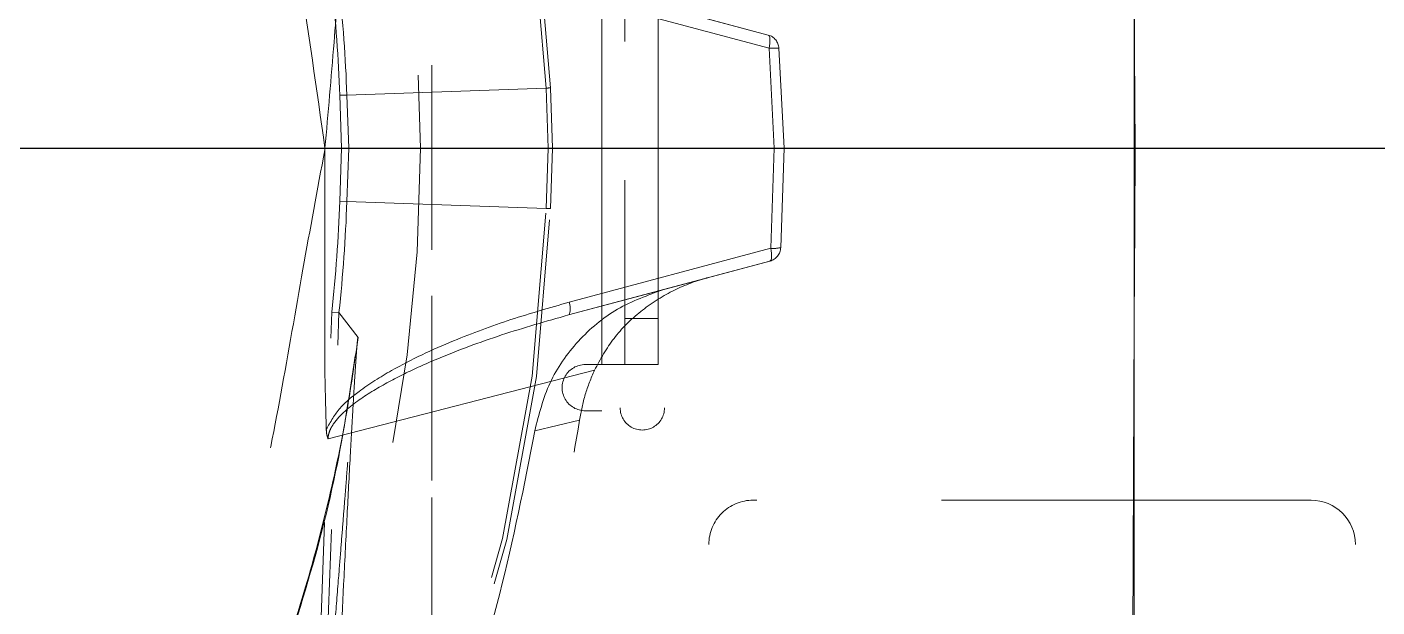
# Model space of a CAD drawing. Header units: millimetres. Extents: x 126 to 938, y 244 to 707.
# Drawn here: x 716.621 to 721.262, y 559.609 to 561.605 of the extents above; entities that cross this region are included whole.
import ezdxf

# ---------------------------------------------------------------- set-up
doc = ezdxf.new("R2010")
doc.units = ezdxf.units.MM
doc.linetypes.add('HIDDEN', pattern=[1.905, 1.27, -0.635])

msp = doc.modelspace()

# ---------------------------------------------------------------- linework, layer by layer
at = {"color": 7, "linetype": 'HIDDEN', "lineweight": 18}
for p, q in [((718.5969741012079, 560.4428886214916), (718.5969741012079, 562.982892874879)), ((718.5969741012079, 560.4428886214916), (718.5969741012079, 562.982892874879)), ((718.6757148171885, 562.982892874879), (718.6757148171885, 560.4428886214916)), ((718.7900126840098, 560.4428886214916), (718.7900126840098, 562.982892874879)), ((718.6757148171885, 562.8241418639843), (718.6757148171885, 560.6016396323863)), ((718.7900126840098, 562.8241418639843), (718.7900126840098, 560.6016396323863)), ((718.4465170766337, 561.7705045978252), (719.1686839725, 561.5769981185618)), ((720.4271138574106, 560.5938254634564), (720.4271138574106, 561.7806850711529)), ((719.1715718175394, 561.5313171188061), (718.4494019414408, 561.7248235980694)), ((719.1686839725, 561.5769981185618), (718.8104868794901, 561.6729735175792)), ((719.189602222584, 561.1872552673045), (719.1715718175394, 561.5313171188061)), ((719.2056746150477, 561.5313171188061), (719.2237080003245, 561.1872552673045)), ((719.2237080003245, 561.1872552673045), (719.2056746150477, 561.5313171188061)), ((718.0121959115488, 561.4735900203411), (718.0121959115488, 561.4735959808055)), ((718.0121959115488, 561.4735959808055), (718.0121959115488, 560.8381389419261)), ((718.0121959115488, 560.8381389419261), (718.0121959115488, 561.4735900203411)), ((717.6960588361246, 561.3696216384594), (717.7205086614115, 561.3704739848797)), ((717.7024275924189, 561.1872552673045), (717.6960588361246, 561.3696216384594)), ((718.4054762984736, 561.394393328828), (717.7205086614115, 561.3704739848797)), ((717.7269072200281, 561.1872552673045), (717.7205086614115, 561.3704739848797)), ((718.4054762984736, 561.394393328828), (718.412709322117, 561.1872552673045)), ((718.4200824166758, 561.394905928773), (718.4273333217127, 561.1872552673045)), ((718.4273333217127, 561.1872552673045), (718.4200824166758, 561.394905928773)), ((720.4297662641031, 561.1872552673045), (715.5224622155649, 561.1872552673045)), ((717.6446170474512, 561.1872791091625), (717.6446170474512, 561.1821352283184)), ((717.6446170474512, 561.1699699203197), (717.6446170474512, 561.187273148698)), ((719.189602222584, 561.1872552673045), (717.6449716950876, 561.1872552673045)), ((717.6960588361246, 561.0048829356853), (717.7024275924189, 561.1872552673045)), ((717.7024275924189, 561.1872552673045), (717.7269072200281, 561.1872552673045)), ((717.7205086614115, 561.004030589265), (717.7269072200281, 561.1872552673045)), ((718.412709322117, 561.1872552673045), (717.7269072200281, 561.1872552673045)), ((718.412709322117, 561.1872552673045), (718.4054762984736, 560.9801112453166)), ((718.4273333217127, 561.1872552673045), (718.412709322117, 561.1872552673045)), ((718.4273333217127, 561.1872552673045), (718.4200824166758, 560.979604605836)), ((718.4200824166758, 560.979604605836), (718.4273333217127, 561.1872552673045)), ((719.1775978471262, 560.8430742065136), (719.1896171237452, 561.1872552673045)), ((719.1896171237452, 561.1872552673045), (719.189602222584, 561.1872552673045)), ((719.2237080003245, 561.1872552673045), (719.2117781306727, 560.8456848899548)), ((719.2117781306727, 560.8456848899548), (719.2237080003245, 561.1872552673045)), ((717.6446170474512, 561.1821352283184), (717.6446170474512, 561.1699699203197)), ((717.6446170474512, 561.1699699203197), (717.6446170474512, 560.4190884868327)), ((717.6446170474512, 560.4190884868327), (717.6446170474512, 561.1699699203197)), ((717.6960588361246, 561.0048829356853), (717.7205086614115, 561.004030589265)), ((718.4054762984736, 560.9801112453166), (717.7205086614115, 561.004030589265)), ((718.4850961829645, 560.6575189868632), (719.1775978471262, 560.8430742065136)), ((719.1747517253382, 560.7991336623852), (718.4822470809443, 560.6135784427348)), ((719.1747517253382, 560.7991336623852), (718.8104868794901, 560.7015310565655)), ((718.0121959115488, 560.0440143386547), (718.0121959115488, 560.6793938914958)), ((718.0121959115488, 560.6793938914958), (718.0121959115488, 560.0440202991191)), ((717.532429185055, 556.7265270988171), (717.6687807704432, 560.6238602439586)), ((717.5566227103693, 556.7023514548961), (717.6932484771235, 560.622542981309)), ((717.6687807704432, 560.6238602439586), (717.6932454968912, 560.622542981309)), ((717.7592218781931, 560.5365215579692), (717.6932454968912, 560.622542981309)), ((718.6757148171885, 560.6016396323863), (718.6757148171885, 560.4428886214916)), ((718.7900126840098, 560.6016396323863), (718.6757148171885, 560.6016396323863)), ((718.7900126840098, 560.4428886214916), (718.7900126840098, 560.6016396323863)), ((720.4271138574106, 559.3872545997325), (720.4271138574106, 560.5938254634564)), ((718.5969741012079, 560.4428886214916), (718.539822187565, 560.4428886214916)), ((718.5969741012079, 560.4428886214916), (718.539822187565, 560.4428886214916)), ((718.7900126840098, 560.4428886214916), (718.5969741012079, 560.4428886214916)), ((718.6757148171885, 560.4428886214916), (718.5969741012079, 560.4428886214916)), ((718.6757148171885, 560.4428886214916), (718.7900126840098, 560.4428886214916)), ((718.5714394713862, 560.4235528747264), (717.6559121276362, 560.1876674930278)), ((718.539822187565, 560.2841435710612), (718.5969741012079, 560.2841435710612)), ((718.539822187565, 560.2841435710612), (718.5969741012079, 560.2841435710612)), ((718.3663369084818, 560.2150260249797), (718.5206145907862, 560.2518199721995)), ((718.0121959115488, 560.0440202991191), (718.0121959115488, 560.0440143386547)), ((718.0121959115488, 558.8737069408123), (718.0121959115488, 559.9850772659007)), ((718.0121959115488, 559.9850772659007), (718.0121959115488, 558.8737069408123)), ((721.0348130132181, 559.976369027299), (719.1171140338404, 559.976369027299)), ((721.0348130132181, 559.976369027299), (719.1171140338404, 559.976369027299))]:
    msp.add_line(p, q, dxfattribs=at)
at = {"color": 7, "linetype": 'Continuous', "lineweight": 25}
msp.add_line((713.0737067128641, 561.1872552673045), (721.9737083579523, 561.1872552673045), dxfattribs=at)
at = {"color": 7, "linetype": 'HIDDEN', "lineweight": 18, "flags": 128}
for points in [[(720.4297662641031, 561.1872552673045), (720.4282821084482, 561.5195750037853), (720.4271138574106, 561.7806850711529)], [(719.1715718175394, 561.5313171188061), (719.1732705499155, 561.5399240295116), (719.1744089986307, 561.5481673518841), (719.1749424602015, 561.5557848254864), (719.1748590136988, 561.562532071275), (719.1741586591227, 561.5681825915997), (719.172865238331, 561.572569493455), (719.1710204745752, 561.5755378047648), (719.1686839725, 561.5769981185618)], [(720.4271138574106, 560.5938254634564), (720.4285980130655, 560.926145199937), (720.4297662641031, 561.1872552673045)], [(719.1775978471262, 560.8430742065136), (719.1791833306772, 560.8347176353161), (719.1802353526575, 560.826754454774), (719.1807181502802, 560.8194230834666), (719.1806227828486, 560.812950019044), (719.1799492503626, 560.8075379172985), (719.178718414448, 560.8033536712352), (719.1769660378916, 560.8005284110728), (719.1747517253382, 560.7991336623852)], [(718.4822470809443, 560.6135784427348), (718.7506080533487, 560.6854854861919), (718.9608276750071, 560.7418178359691)], [(718.9608276750071, 560.7418178359691), (718.8771695758326, 560.719400529069), (718.8104868794901, 560.7015310565655)], [(718.4850961829645, 560.6575189868632), (718.4866816665156, 560.6491624156657), (718.4877307082636, 560.6411992351237), (718.4882164861185, 560.6338678638164), (718.4881211186869, 560.6273947993939), (718.4874475862009, 560.6219826976481), (718.4862167502863, 560.617798451585), (718.4844643737299, 560.6149672309582), (718.4822470809443, 560.6135784427348)], [(720.421713676594, 559.3872545997325), (720.4247356320841, 560.0629328529063), (720.4271138574106, 560.5938254634564)]]:
    msp.add_lwpolyline(points, dxfattribs=at)
at = {"color": 7, "linetype": 'HIDDEN', "lineweight": 18}
for centre, radius, start, end in [((712.4736983350452, 561.1872472281483), 5.950008889255064, 2.000061522155501, 86.80824253981703), ((712.473701108752, 561.1872499447564), 5.950006022427449, 2.000036310601141, 86.80826775137147), ((712.4737119925136, 561.1872558024244), 5.935379830836895, 1.999959021739554, 88.0000409782593), ((712.473707300285, 561.1872552673046), 5.500000715256147, 269.9999812137001, 90.00001878630071), ((712.473707300285, 561.1872552673046), 5.500000715256147, 269.9999812137001, 90.00001878630071), ((712.4734468367261, 561.1872137073349), 5.225796470357263, 2.000332022457333, 6.189500619865852), ((712.4735990010827, 561.1872283009773), 5.25010856690799, 2.000213345361032, 6.175091731065931), ((719.1557368559338, 561.5286967928444), 0.05000645851745793, 3.003660177748812, 74.99467072795446), ((719.1557368559338, 561.5286967928444), 0.05000645851745793, 3.003660177748812, 74.99467072795446), ((719.1886232162936, 561.3363983619664), 0.195663159453699, 85.00052006193849, 94.99947993812785), ((718.6514937080723, 554.5926785137494), 6.806162574570517, 91.94844688153896, 92.07148013062572), ((712.4728113526725, 561.1873363621993), 5.226433155244213, 353.8107546564246, 357.9994127012533), ((712.4734428392212, 561.1872962569281), 5.25026533113722, 353.8249394357924, 357.9996281876187), ((712.4737005785444, 561.1872601856896), 5.935391636197266, 272.0000652912348, 357.9999347087656), ((712.4737082409613, 561.187255503505), 5.949998717050963, 271.9999897581644, 358.000010241836), ((712.4737142566948, 561.1872494877714), 5.949992495039816, 271.9999338862929, 358.0000661137076), ((718.2925991302, 557.5151326646184), 3.466816669484429, 87.89261962127381, 88.13415902934527), ((719.161803428713, 560.8474334546084), 0.05000528286393174, 285.0070901935402, 357.9960956718259), ((719.1618034287129, 560.8474334546084), 0.05000528286404317, 285.007090193666, 357.9960956718303), ((719.1875572728957, 560.9377382033116), 0.09518646149230522, 263.9941101667788, 284.7414099670469), ((718.5398221875091, 560.3635160962764), 0.07937252521526261, 89.99999995962361, 270.0000000403772), ((718.5398221875091, 560.3635160962764), 0.07937252521526261, 89.99999995962361, 270.0000000403772), ((718.7361136938555, 560.2938665788569), 0.07620006812810051, 179.9966387771405, 0.00336122285950782), ((718.7361136938555, 560.2938665788569), 0.07620006812810051, 179.9966387771405, 0.00336122285950782), ((719.1171121969535, 559.8239707281269), 0.152398299183192, 89.99930940261738, 180.0018110232959), ((719.1171121969535, 559.8239707281269), 0.152398299183192, 89.99930940261738, 180.0018110232959), ((721.0348097625085, 559.8239656406299), 0.1524033867037941, 0.0001016725265714154, 89.99877790156538), ((721.0348097625085, 559.8239656406299), 0.1524033867037941, 0.0001016725265714154, 89.99877790156538)]:
    msp.add_arc(centre, radius, start, end, dxfattribs=at)
for points, knots in [([(717.6449687148554, 561.1872850696269), (717.6165626325131, 561.3893375229649), (717.5628290271776, 561.7715446381161), (717.4890854832335, 562.1952413262854), (717.4374186302787, 562.458669085415), (717.4116203881003, 562.5835782688184), (717.3854796266522, 562.7038239362906), (717.3589770758787, 562.8194066850693), (717.33212408888, 562.9303255290041), (717.292749807381, 563.0840284411715), (717.2384182358563, 563.277015992885), (717.1653462072971, 563.5053264493341), (717.0864106437024, 563.7184667020158), (716.9967961761821, 563.9400810841972), (716.917201312256, 564.0825219026171), (716.8726474906427, 564.1622542182628)], [0, 0, 0, 0, 0.1980454776224229, 0.3746274267911742, 0.4173513202177685, 0.4586158907687911, 0.4984289685697232, 0.5367936011812258, 0.5737169619050295, 0.6092012477864305, 0.6908007022086223, 0.7682937181725733, 0.8417960834114246, 0.9114441720164573, 1, 1, 1, 1]), ([(717.709481802128, 562.134677056474), (717.7060432924562, 562.0455970201936), (717.6985349100702, 561.8510804885519), (717.6760463980667, 561.5352543388842), (717.6558165887511, 561.3087243550095), (717.6449716950876, 561.187285069627)], [0, 0, 0, 0, 0.2815821507946868, 0.6148670974089901, 1, 1, 1, 1]), ([(719.1896171237452, 561.1872552673045), (719.1941052271444, 561.1872593786109), (719.2023335171046, 561.1872669160978), (719.2128239016774, 561.1873005384182), (719.2197358097372, 561.1874746915914), (719.2227489339195, 561.1873794842393), (719.223628384847, 561.1873357114854), (719.223695481443, 561.1872679164928), (719.2237080003245, 561.1872552673045)], [0, 0, 0, 0, 0.3941850799292063, 0.7226814640970357, 0.92799344677196, 0.9917160430313476, 0.9984543794766775, 1, 1, 1, 1]), ([(716.8759883309824, 558.349412564439), (716.9378528138039, 558.4743353668534), (717.06148693216, 558.723989446782), (717.2025836957039, 559.1180612807111), (717.3194295111955, 559.5200684528252), (717.4143878181817, 559.9289613434462), (717.496033392866, 560.3466359319017), (717.5675452570449, 560.7653482320252), (717.6192978904335, 561.045214892791), (717.6446170474512, 561.1821352283184)], [0, 0, 0, 0, 0.1417653316391909, 0.2833133163210707, 0.4252143337118074, 0.5677120788737174, 0.7103462504058192, 0.8582914861217211, 1, 1, 1, 1]), ([(718.9608276750071, 560.7418178359691), (718.9586223044001, 560.7412179292361), (718.9168501094847, 560.7298550222907), (718.8354864082728, 560.6983489562206), (718.7278216582896, 560.6287480493529), (718.633920876852, 560.5371749435404), (718.5921954629998, 560.4612975235519), (718.5714394713862, 560.4235528747264)], [0, 0, 0, 0, 0.01323231745571064, 0.2506349464408941, 0.5009930158104079, 0.7517727489615857, 1, 1, 1, 1]), ([(718.3663369084818, 560.2150260249797), (718.3806043293235, 560.27138824816), (718.4091561818118, 560.3841798942473), (718.5111033996878, 560.5281460031612), (718.6456144341224, 560.6425641993162), (718.7554653241712, 560.6818525214961), (718.8104868794901, 560.7015310565655)], [0, 0, 0, 0, 0.2494798477917199, 0.4992571461935041, 0.7491904651926117, 1, 1, 1, 1]), ([(717.6496536399347, 560.2200745383923), (717.6642034186749, 560.2456912989821), (717.6930444512309, 560.2964696537155), (717.7741192458094, 560.3610795100827), (717.9018634535626, 560.4428652402596), (718.0782391291727, 560.5239398284605), (718.2833781095102, 560.6000592980603), (718.417890118749, 560.6383752409938), (718.4850961829645, 560.6575189868632)], [0, 0, 0, 0, 0.09093948398933986, 0.1802631273793187, 0.3184105254476283, 0.5644122803473093, 0.7823678612483801, 0.9999999999999999, 0.9999999999999999, 0.9999999999999999, 0.9999999999999999]), ([(718.4822470809443, 560.6135784427348), (718.4053690073874, 560.5916645188619), (718.2515526377952, 560.5478195048323), (718.0637774201623, 560.4779303981339), (717.9176649099078, 560.4122461143006), (717.8118453892376, 560.355673896737), (717.7291218990295, 560.2995667435129), (717.68018339366, 560.2496605751311), (717.6628898498054, 560.2198649804559), (717.6568762287775, 560.2016472086501), (717.6562309337421, 560.1922902639261), (717.6559121276362, 560.1876674930278)], [0, 0, 0, 0, 0.2508377791560009, 0.5018720522150689, 0.6279668681487066, 0.7533788093525048, 0.8782135775985197, 0.940283154162601, 0.9706665819219183, 0.9855079114562582, 1, 1, 1, 1]), ([(713.3242190743906, 555.9427081386273), (713.3999672228779, 555.9561203392125), (713.5550595827831, 555.9835814703667), (713.7905751064525, 556.038439480387), (714.0238682679881, 556.1031194896769), (714.2482759289866, 556.176328981423), (714.4691347095272, 556.2586304905773), (714.7009619686385, 556.356809169013), (714.9627151287634, 556.4832122094593), (715.2436361136411, 556.6395151476489), (715.5366503457599, 556.82814462057), (715.8193169638631, 557.0381762978163), (716.0788815905227, 557.2600297520672), (716.28912727734, 557.4644016350429), (716.4620134437741, 557.6507413087006), (716.5732233001313, 557.7816147002699), (716.6491940669684, 557.8764106559148), (716.6895978534446, 557.9281499975039), (716.730102516251, 557.9813822965609), (716.7706499299145, 558.0361397989461), (716.8112017424014, 558.0924358913175), (716.8551436610368, 558.1551940569404), (716.9059335824155, 558.2301508272311), (716.9665140136412, 558.3233673853392), (717.036147017509, 558.4361072253022), (717.1134233877625, 558.5691342066748), (717.1966872374051, 558.7232549700163), (717.2987139765291, 558.9290437394322), (717.4057098947422, 559.1736516794746), (717.5057859663715, 559.4424182089755), (717.5907726691801, 559.710763941499), (717.6617177945469, 559.982989845403), (717.7200936597976, 560.263311539609), (717.7464201540039, 560.4471344239726), (717.7592218781931, 560.5365215579692)], [0, 0, 0, 0, 0.03367366038953758, 0.06894594205600592, 0.1058195310122765, 0.1396322466262861, 0.1722546936051081, 0.2089796648442014, 0.2498122796046829, 0.2994571527697577, 0.3496246604029118, 0.4022716319292703, 0.4535076487914207, 0.4990017109869499, 0.5305565678330338, 0.5647629977956828, 0.5741608994451174, 0.5837408064829988, 0.5935021295728093, 0.6034447649620408, 0.6135698455689977, 0.6238762479560191, 0.6369848416382652, 0.6532079585097428, 0.6725440722986906, 0.6949920238424577, 0.7205515088686038, 0.7492212416825456, 0.7955311143967709, 0.83736442161964, 0.874723812212139, 0.9187168992320379, 0.9604746522982233, 1, 1, 1, 1]), ([(717.6241368915064, 558.8406680862132), (717.6280670357202, 558.8926082356976), (717.636563002088, 559.0048895513853), (717.64958540444, 559.1745336307961), (717.6641041929458, 559.3597994561487), (717.6781551738904, 559.5371362893453), (717.6905171671872, 559.6920101671244), (717.6999752085688, 559.8109694529364), (717.7075144837867, 559.9059914714744), (717.7142888070175, 559.9914723810147), (717.7203146970128, 560.0676145561577), (717.7256682701063, 560.1356489763944), (717.7304361628867, 560.1967924727264), (717.7347499362559, 560.2522250729596), (717.7386193742564, 560.3020372047607), (717.7420736812367, 560.3463913108344), (717.7451344527675, 560.3855244218538), (717.7478353047553, 560.4196667999144), (717.7502795968071, 560.4499126800706), (717.7524449171785, 560.4760425762477), (717.7542658631844, 560.4966329809508), (717.7556246313459, 560.5113779030362), (717.7567820075011, 560.5218224205895), (717.7575431709562, 560.5299692545166), (717.7587553451124, 560.5347005934505), (717.7592218781931, 560.5365215579693)], [0, 0, 0, 0, 0.0918504298785593, 0.1985571319221667, 0.3000216573860374, 0.4195402909886868, 0.5122438767574014, 0.5739869484431921, 0.6299689833022726, 0.6803274363587081, 0.7251922233635274, 0.7646540172041459, 0.8006667040895628, 0.8333368486614804, 0.8626965677140254, 0.8887674980907766, 0.9117854336046205, 0.9319126939327625, 0.949160343289975, 0.9652937633065843, 0.9781453232532392, 0.9856132729171212, 0.9913976114690584, 0.9966891730837836, 0.9999999999999999, 0.9999999999999999, 0.9999999999999999, 0.9999999999999999]), ([(717.7585364247782, 560.5374096671765), (717.7579126538786, 560.5329117881761), (717.7564920942186, 560.5226684352575), (717.7556729320655, 560.5123588230439), (717.755213465832, 560.5065761844342)], [0, 0, 0, 0, 0.4391022193772684, 1, 1, 1, 1]), ([(717.755213465832, 560.5065761844342), (717.754499273115, 560.497487424828), (717.752421412024, 560.4710447301567), (717.7495280157112, 560.4273275208113), (717.7463378214674, 560.3766643399125), (717.7431930900686, 560.3242504846863), (717.7399223839091, 560.2680472969624), (717.7364051231882, 560.2057499549376), (717.7302823616034, 560.0947620438487), (717.7215687127118, 559.9302472045839), (717.707142654289, 559.6436545750214), (717.691636470431, 559.3205502467756), (717.6811383428045, 559.07196365739), (717.6767320300562, 558.9676259795848)], [0, 0, 0, 0, 0.01774845587941912, 0.0516370792105888, 0.08529290234589439, 0.1165753723475782, 0.153859713038622, 0.1948944704874525, 0.2380490147688104, 0.3702596628880319, 0.5156205365106475, 0.7966944696338157, 1, 1, 1, 1]), ([(717.7488417293055, 560.472613457841), (717.7305020012452, 560.3489739820924), (717.68871620744, 560.0672700428162), (717.5756884518278, 559.6387921752207), (717.4204154776031, 559.1920524354545), (717.2284949198571, 558.7669857840748), (717.0043673983645, 558.3662456216178), (716.7504886012601, 557.9924001953117), (716.4700915807667, 557.6473890057217), (716.1333646309356, 557.2989420772208), (715.7343940872345, 556.9599147721973), (715.2705984992361, 556.6453978444727), (714.7871370593684, 556.3860445013014), (714.290798669356, 556.1825583649563), (713.8176513285863, 556.0351603546707), (713.5070161238185, 555.9774503900068), (713.3681983615381, 555.9516607562724)], [0, 0, 0, 0, 0.05556811576848719, 0.1266080838288479, 0.1966955878436173, 0.2657629649403746, 0.3337686862259273, 0.4006898076413078, 0.4665222658521263, 0.5312782193771208, 0.6159818535175923, 0.6989074720321004, 0.7800961340317307, 0.859549065394293, 0.937234788095824, 1, 1, 1, 1]), ([(717.6446170474512, 560.4190884868327), (717.6455679325563, 560.3819390038639), (717.6472659195797, 560.315601504547), (717.6489240671051, 560.2492629979403), (717.6496536399347, 560.2200745383923)], [0, 0, 0, 0, 0.5600072862478075, 1, 1, 1, 1]), ([(718.5206145907862, 560.2518199721995), (718.5260599482732, 560.2814962992351), (718.5368958105277, 560.3405500147604), (718.5599638423503, 560.3959787842506), (718.5714394713862, 560.4235528747264)], [0, 0, 0, 0, 0.5025310731330288, 1, 1, 1, 1]), ([(718.3663369084818, 560.2150260249797), (718.3299934635396, 560.0275266064422), (718.2572879327793, 559.6524315992481), (718.0801615364973, 559.1062344740798), (717.8552112589256, 558.5782225356453), (717.579381581199, 558.0740093657552), (717.2560762735958, 557.5982163688197), (716.8881167566515, 557.1550689420053), (716.4786111876351, 556.7488115388394), (716.0462379701838, 556.3959029875944), (715.5984931946507, 556.0942255040658), (715.1358602231754, 555.8378608415875), (714.6396356000733, 555.6191947709963), (714.1145866691348, 555.4439880797116), (713.5729612782002, 555.320401990549), (713.0248702541157, 555.2435651683262), (712.6574724255519, 555.2340245413078), (712.4737054969294, 555.2292524615947)], [0, 0, 0, 0, 0.06819874807386021, 0.1364324758919914, 0.2047149201641688, 0.2730561908883823, 0.3414714494231346, 0.4099741497788536, 0.4785744870074569, 0.5472899085108764, 0.609103378012081, 0.6712757542908382, 0.736054995693822, 0.8026196706827607, 0.8687504264555106, 0.9343509157155939, 1, 1, 1, 1]), ([(717.6559121276362, 560.1876674930278), (717.6541922306831, 560.1927410076217), (717.6506286385776, 560.2032532284392), (717.6499860802483, 560.2143390621472), (717.6496536399347, 560.2200745383923)], [0, 0, 0, 0, 0.4826301389642699, 1, 1, 1, 1]), ([(717.9133803512079, 558.3372532169049), (717.9854513510446, 558.4890002582947), (718.1297865103377, 558.7929010428112), (718.2989115112518, 559.2682582348623), (718.4349576138634, 559.7545716237906), (718.4920219308185, 560.0858363774438), (718.5206145907862, 560.2518199721995)], [0, 0, 0, 0, 0.249774795151423, 0.5002190191236091, 0.749579625113722, 1, 1, 1, 1])]:
    msp.add_open_spline(points, degree=3, knots=knots, dxfattribs=at)

doc.saveas('drawing.dxf')
